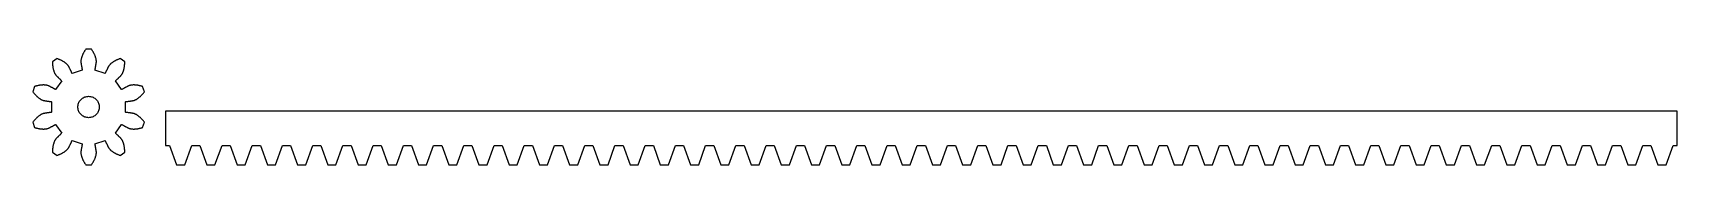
# Model space of a CAD drawing. Extents: x 0 to 385, y 0 to 27.
import ezdxf

# ---------------------------------------------------------------- set-up
doc = ezdxf.new("R2010")
doc.units = 0

msp = doc.modelspace()

# ---------------------------------------------------------------- linework, layer by layer
at = {"layer": '1'}
for points in [[(14.99, 22.1), (14.99, 22.1), (15.01, 22.2), (15.03, 22.29), (15.04, 22.38), (15.06, 22.48), (15.08, 22.57), (15.09, 22.67), (15.11, 22.76), (15.12, 22.85), (15.14, 22.95), (15.16, 23.04), (15.17, 23.14), (15.19, 23.23), (15.21, 23.32), (15.22, 23.42), (15.24, 23.51), (15.26, 23.61), (15.27, 23.7), (15.29, 23.79), (15.3, 23.89), (15.32, 23.98), (15.32, 24.08), (15.32, 24.18), (15.31, 24.27), (15.3, 24.37), (15.28, 24.47), (15.27, 24.57), (15.25, 24.67), (15.23, 24.77), (15.2, 24.87), (15.17, 24.97), (15.14, 25.07), (15.11, 25.17), (15.08, 25.27), (15.04, 25.37), (15, 25.48), (14.96, 25.58), (14.92, 25.68), (14.87, 25.78), (14.82, 25.88), (14.77, 25.98), (14.72, 26.08), (14.67, 26.18), (14.61, 26.28), (14.55, 26.38), (14.49, 26.49), (14.43, 26.59), (14.37, 26.69), (14.3, 26.79), (14.23, 26.88), (14.16, 26.98), (12.84, 26.98), (12.77, 26.88), (12.7, 26.79), (12.63, 26.69), (12.57, 26.59), (12.51, 26.49), (12.45, 26.38), (12.39, 26.28), (12.33, 26.18), (12.28, 26.08), (12.23, 25.98), (12.18, 25.88), (12.13, 25.78), (12.08, 25.68), (12.04, 25.58), (12, 25.48), (11.96, 25.37), (11.92, 25.27), (11.89, 25.17), (11.86, 25.07), (11.83, 24.97), (11.8, 24.87), (11.77, 24.77), (11.75, 24.67), (11.73, 24.57), (11.72, 24.47), (11.7, 24.37), (11.69, 24.27), (11.68, 24.18), (11.68, 24.08), (11.68, 23.98), (11.7, 23.89), (11.71, 23.79), (11.73, 23.7), (11.74, 23.61), (11.76, 23.51), (11.78, 23.42), (11.79, 23.32), (11.81, 23.23), (11.83, 23.14), (11.84, 23.04), (11.86, 22.95), (11.88, 22.85), (11.89, 22.76), (11.91, 22.67), (11.92, 22.57), (11.94, 22.48), (11.96, 22.38), (11.97, 22.29), (11.99, 22.2), (12.01, 22.1), (9.65, 21.34), (9.61, 21.42), (9.57, 21.51), (9.53, 21.59), (9.48, 21.68), (9.44, 21.76), (9.4, 21.85), (9.36, 21.94), (9.32, 22.02), (9.27, 22.11), (9.23, 22.19), (9.19, 22.28), (9.15, 22.36), (9.11, 22.45), (9.06, 22.54), (9.02, 22.62), (8.98, 22.71), (8.94, 22.79), (8.9, 22.88), (8.85, 22.96), (8.81, 23.05), (8.75, 23.13), (8.69, 23.2), (8.63, 23.28), (8.56, 23.35), (8.5, 23.42), (8.42, 23.49), (8.35, 23.56), (8.27, 23.63), (8.19, 23.7), (8.11, 23.76), (8.03, 23.83), (7.94, 23.89), (7.86, 23.95), (7.77, 24.01), (7.67, 24.07), (7.58, 24.13), (7.49, 24.18), (7.39, 24.24), (7.29, 24.29), (7.19, 24.35), (7.09, 24.4), (6.99, 24.45), (6.88, 24.49), (6.78, 24.54), (6.67, 24.59), (6.56, 24.63), (6.45, 24.68), (6.34, 24.72), (6.22, 24.76), (6.11, 24.8), (5.04, 24.02), (5.04, 23.9), (5.04, 23.78), (5.05, 23.66), (5.06, 23.54), (5.07, 23.42), (5.08, 23.31), (5.09, 23.19), (5.1, 23.08), (5.12, 22.96), (5.13, 22.85), (5.15, 22.74), (5.17, 22.63), (5.2, 22.52), (5.22, 22.41), (5.25, 22.31), (5.27, 22.2), (5.3, 22.1), (5.34, 22), (5.37, 21.9), (5.4, 21.8), (5.44, 21.7), (5.48, 21.6), (5.52, 21.51), (5.56, 21.42), (5.61, 21.33), (5.65, 21.24), (5.7, 21.15), (5.76, 21.07), (5.81, 20.99), (5.87, 20.91), (5.93, 20.84), (6, 20.78), (6.07, 20.71), (6.14, 20.64), (6.21, 20.58), (6.28, 20.51), (6.35, 20.44), (6.41, 20.38), (6.48, 20.31), (6.55, 20.24), (6.62, 20.18), (6.69, 20.11), (6.76, 20.05), (6.82, 19.98), (6.89, 19.91), (6.96, 19.85), (7.03, 19.78), (7.1, 19.71), (7.17, 19.65), (7.24, 19.58), (5.78, 17.58), (5.7, 17.62), (5.61, 17.67), (5.53, 17.71), (5.44, 17.76), (5.36, 17.8), (5.28, 17.85), (5.19, 17.89), (5.11, 17.94), (5.02, 17.98), (4.94, 18.02), (4.85, 18.07), (4.77, 18.11), (4.68, 18.16), (4.6, 18.2), (4.52, 18.25), (4.43, 18.29), (4.35, 18.34), (4.26, 18.38), (4.18, 18.43), (4.09, 18.47), (4, 18.5), (3.91, 18.53), (3.81, 18.55), (3.72, 18.57), (3.62, 18.59), (3.52, 18.6), (3.42, 18.61), (3.32, 18.62), (3.21, 18.63), (3.11, 18.64), (3, 18.64), (2.9, 18.64), (2.79, 18.64), (2.68, 18.63), (2.57, 18.63), (2.47, 18.62), (2.36, 18.61), (2.25, 18.6), (2.13, 18.58), (2.02, 18.57), (1.91, 18.55), (1.8, 18.53), (1.68, 18.51), (1.57, 18.48), (1.46, 18.46), (1.34, 18.43), (1.23, 18.4), (1.11, 18.37), (1, 18.33), (0.88, 18.3), (0.47, 17.04), (0.54, 16.94), (0.62, 16.85), (0.69, 16.75), (0.77, 16.66), (0.84, 16.57), (0.92, 16.48), (1, 16.4), (1.08, 16.31), (1.16, 16.23), (1.24, 16.15), (1.32, 16.07), (1.4, 15.99), (1.48, 15.92), (1.56, 15.84), (1.65, 15.77), (1.73, 15.71), (1.82, 15.64), (1.9, 15.57), (1.99, 15.51), (2.07, 15.45), (2.16, 15.4), (2.25, 15.34), (2.34, 15.29), (2.43, 15.24), (2.51, 15.19), (2.6, 15.15), (2.69, 15.11), (2.79, 15.07), (2.88, 15.04), (2.97, 15.01), (3.06, 14.99), (3.16, 14.98), (3.25, 14.97), (3.35, 14.95), (3.44, 14.94), (3.54, 14.93), (3.63, 14.91), (3.72, 14.9), (3.82, 14.89), (3.91, 14.87), (4.01, 14.86), (4.1, 14.85), (4.2, 14.83), (4.29, 14.82), (4.39, 14.8), (4.48, 14.79), (4.57, 14.78), (4.67, 14.76), (4.76, 14.75), (4.86, 14.74), (4.86, 12.26), (4.76, 12.25), (4.67, 12.24), (4.57, 12.22), (4.48, 12.21), (4.39, 12.2), (4.29, 12.18), (4.2, 12.17), (4.1, 12.15), (4.01, 12.14), (3.91, 12.13), (3.82, 12.11), (3.72, 12.1), (3.63, 12.09), (3.54, 12.07), (3.44, 12.06), (3.35, 12.05), (3.25, 12.03), (3.16, 12.02), (3.06, 12.01), (2.97, 11.99), (2.88, 11.96), (2.79, 11.93), (2.69, 11.89), (2.6, 11.85), (2.51, 11.81), (2.43, 11.76), (2.34, 11.71), (2.25, 11.66), (2.16, 11.6), (2.07, 11.55), (1.99, 11.49), (1.9, 11.43), (1.82, 11.36), (1.73, 11.29), (1.65, 11.23), (1.56, 11.16), (1.48, 11.08), (1.4, 11.01), (1.32, 10.93), (1.24, 10.85), (1.16, 10.77), (1.08, 10.69), (1, 10.6), (0.92, 10.52), (0.84, 10.43), (0.77, 10.34), (0.69, 10.25), (0.62, 10.15), (0.54, 10.06), (0.47, 9.96), (0.88, 8.7), (1, 8.67), (1.11, 8.63), (1.23, 8.6), (1.34, 8.57), (1.46, 8.54), (1.57, 8.52), (1.68, 8.49), (1.8, 8.47), (1.91, 8.45), (2.02, 8.43), (2.13, 8.42), (2.25, 8.4), (2.36, 8.39), (2.47, 8.38), (2.57, 8.37), (2.68, 8.37), (2.79, 8.36), (2.9, 8.36), (3, 8.36), (3.11, 8.36), (3.21, 8.37), (3.32, 8.38), (3.42, 8.39), (3.52, 8.4), (3.62, 8.41), (3.72, 8.43), (3.81, 8.45), (3.91, 8.47), (4, 8.5), (4.09, 8.53), (4.18, 8.57), (4.26, 8.62), (4.35, 8.66), (4.43, 8.71), (4.52, 8.75), (4.6, 8.8), (4.68, 8.84), (4.77, 8.89), (4.85, 8.93), (4.94, 8.98), (5.02, 9.02), (5.11, 9.06), (5.19, 9.11), (5.28, 9.15), (5.36, 9.2), (5.44, 9.24), (5.53, 9.29), (5.61, 9.33), (5.7, 9.38), (5.78, 9.42), (7.24, 7.42), (7.17, 7.35), (7.1, 7.29), (7.03, 7.22), (6.96, 7.15), (6.89, 7.09), (6.82, 7.02), (6.76, 6.95), (6.69, 6.89), (6.62, 6.82), (6.55, 6.76), (6.48, 6.69), (6.41, 6.62), (6.35, 6.56), (6.28, 6.49), (6.21, 6.42), (6.14, 6.36), (6.07, 6.29), (6, 6.22), (5.93, 6.16), (5.87, 6.09), (5.81, 6.01), (5.76, 5.93), (5.7, 5.85), (5.65, 5.76), (5.61, 5.67), (5.56, 5.58), (5.52, 5.49), (5.48, 5.4), (5.44, 5.3), (5.4, 5.2), (5.37, 5.1), (5.34, 5), (5.3, 4.9), (5.27, 4.8), (5.25, 4.69), (5.22, 4.59), (5.2, 4.48), (5.17, 4.37), (5.15, 4.26), (5.13, 4.15), (5.12, 4.04), (5.1, 3.92), (5.09, 3.81), (5.08, 3.69), (5.07, 3.58), (5.06, 3.46), (5.05, 3.34), (5.04, 3.22), (5.04, 3.1), (5.04, 2.98), (6.11, 2.2), (6.22, 2.24), (6.34, 2.28), (6.45, 2.32), (6.56, 2.37), (6.67, 2.41), (6.78, 2.46), (6.88, 2.51), (6.99, 2.55), (7.09, 2.6), (7.19, 2.65), (7.29, 2.71), (7.39, 2.76), (7.49, 2.82), (7.58, 2.87), (7.67, 2.93), (7.77, 2.99), (7.86, 3.05), (7.94, 3.11), (8.03, 3.17), (8.11, 3.24), (8.19, 3.3), (8.27, 3.37), (8.35, 3.44), (8.42, 3.51), (8.5, 3.58), (8.56, 3.65), (8.63, 3.72), (8.69, 3.8), (8.75, 3.87), (8.81, 3.95), (8.85, 4.04), (8.9, 4.12), (8.94, 4.21), (8.98, 4.29), (9.02, 4.38), (9.06, 4.46), (9.11, 4.55), (9.15, 4.64), (9.19, 4.72), (9.23, 4.81), (9.27, 4.89), (9.32, 4.98), (9.36, 5.06), (9.4, 5.15), (9.44, 5.24), (9.48, 5.32), (9.53, 5.41), (9.57, 5.49), (9.61, 5.58), (9.65, 5.66), (12.01, 4.9), (11.99, 4.8), (11.97, 4.71), (11.96, 4.62), (11.94, 4.52), (11.92, 4.43), (11.91, 4.33), (11.89, 4.24), (11.88, 4.15), (11.86, 4.05), (11.84, 3.96), (11.83, 3.86), (11.81, 3.77), (11.79, 3.68), (11.78, 3.58), (11.76, 3.49), (11.74, 3.39), (11.73, 3.3), (11.71, 3.21), (11.7, 3.11), (11.68, 3.02), (11.68, 2.92), (11.68, 2.82), (11.69, 2.73), (11.7, 2.63), (11.72, 2.53), (11.73, 2.43), (11.75, 2.33), (11.77, 2.23), (11.8, 2.13), (11.83, 2.03), (11.86, 1.93), (11.89, 1.83), (11.92, 1.73), (11.96, 1.63), (12, 1.52), (12.04, 1.42), (12.08, 1.32), (12.13, 1.22), (12.18, 1.12), (12.23, 1.02), (12.28, 0.92), (12.33, 0.82), (12.39, 0.72), (12.45, 0.62), (12.51, 0.51), (12.57, 0.41), (12.63, 0.31), (12.7, 0.21), (12.77, 0.12), (12.84, 0.02), (14.16, 0.02), (14.23, 0.12), (14.3, 0.21), (14.37, 0.31), (14.43, 0.41), (14.49, 0.51), (14.55, 0.62), (14.61, 0.72), (14.67, 0.82), (14.72, 0.92), (14.77, 1.02), (14.82, 1.12), (14.87, 1.22), (14.92, 1.32), (14.96, 1.42), (15, 1.52), (15.04, 1.63), (15.08, 1.73), (15.11, 1.83), (15.14, 1.93), (15.17, 2.03), (15.2, 2.13), (15.23, 2.23), (15.25, 2.33), (15.27, 2.43), (15.28, 2.53), (15.3, 2.63), (15.31, 2.73), (15.32, 2.82), (15.32, 2.92), (15.32, 3.02), (15.3, 3.11), (15.29, 3.21), (15.27, 3.3), (15.26, 3.39), (15.24, 3.49), (15.22, 3.58), (15.21, 3.68), (15.19, 3.77), (15.17, 3.86), (15.16, 3.96), (15.14, 4.05), (15.12, 4.15), (15.11, 4.24), (15.09, 4.33), (15.08, 4.43), (15.06, 4.52), (15.04, 4.62), (15.03, 4.71), (15.01, 4.8), (14.99, 4.9), (17.35, 5.66), (17.39, 5.58), (17.43, 5.49), (17.47, 5.41), (17.52, 5.32), (17.56, 5.24), (17.6, 5.15), (17.64, 5.06), (17.68, 4.98), (17.73, 4.89), (17.77, 4.81), (17.81, 4.72), (17.85, 4.64), (17.89, 4.55), (17.94, 4.46), (17.98, 4.38), (18.02, 4.29), (18.06, 4.21), (18.1, 4.12), (18.15, 4.04), (18.19, 3.95), (18.25, 3.87), (18.31, 3.8), (18.37, 3.72), (18.44, 3.65), (18.5, 3.58), (18.58, 3.51), (18.65, 3.44), (18.73, 3.37), (18.81, 3.3), (18.89, 3.24), (18.97, 3.17), (19.06, 3.11), (19.14, 3.05), (19.23, 2.99), (19.33, 2.93), (19.42, 2.87), (19.51, 2.82), (19.61, 2.76), (19.71, 2.71), (19.81, 2.65), (19.91, 2.6), (20.01, 2.55), (20.12, 2.51), (20.22, 2.46), (20.33, 2.41), (20.44, 2.37), (20.55, 2.32), (20.66, 2.28), (20.78, 2.24), (20.89, 2.2), (21.96, 2.98), (21.96, 3.1), (21.96, 3.22), (21.95, 3.34), (21.94, 3.46), (21.93, 3.58), (21.92, 3.69), (21.91, 3.81), (21.9, 3.92), (21.88, 4.04), (21.87, 4.15), (21.85, 4.26), (21.83, 4.37), (21.8, 4.48), (21.78, 4.59), (21.75, 4.69), (21.73, 4.8), (21.7, 4.9), (21.66, 5), (21.63, 5.1), (21.6, 5.2), (21.56, 5.3), (21.52, 5.4), (21.48, 5.49), (21.44, 5.58), (21.39, 5.67), (21.35, 5.76), (21.3, 5.85), (21.24, 5.93), (21.19, 6.01), (21.13, 6.09), (21.07, 6.16), (21, 6.22), (20.93, 6.29), (20.86, 6.36), (20.79, 6.42), (20.72, 6.49), (20.65, 6.56), (20.59, 6.62), (20.52, 6.69), (20.45, 6.76), (20.38, 6.82), (20.31, 6.89), (20.24, 6.95), (20.18, 7.02), (20.11, 7.09), (20.04, 7.15), (19.97, 7.22), (19.9, 7.29), (19.83, 7.35), (19.76, 7.42), (21.22, 9.42), (21.3, 9.38), (21.39, 9.33), (21.47, 9.29), (21.56, 9.24), (21.64, 9.2), (21.72, 9.15), (21.81, 9.11), (21.89, 9.06), (21.98, 9.02), (22.06, 8.98), (22.15, 8.93), (22.23, 8.89), (22.32, 8.84), (22.4, 8.8), (22.48, 8.75), (22.57, 8.71), (22.65, 8.66), (22.74, 8.62), (22.82, 8.57), (22.91, 8.53), (23, 8.5), (23.09, 8.47), (23.19, 8.45), (23.28, 8.43), (23.38, 8.41), (23.48, 8.4), (23.58, 8.39), (23.68, 8.38), (23.79, 8.37), (23.89, 8.36), (24, 8.36), (24.1, 8.36), (24.21, 8.36), (24.32, 8.37), (24.43, 8.37), (24.53, 8.38), (24.64, 8.39), (24.75, 8.4), (24.87, 8.42), (24.98, 8.43), (25.09, 8.45), (25.2, 8.47), (25.32, 8.49), (25.43, 8.52), (25.54, 8.54), (25.66, 8.57), (25.77, 8.6), (25.89, 8.63), (26, 8.67), (26.12, 8.7), (26.53, 9.96), (26.46, 10.06), (26.38, 10.15), (26.31, 10.25), (26.23, 10.34), (26.16, 10.43), (26.08, 10.52), (26, 10.6), (25.92, 10.69), (25.84, 10.77), (25.76, 10.85), (25.68, 10.93), (25.6, 11.01), (25.52, 11.08), (25.44, 11.16), (25.35, 11.23), (25.27, 11.29), (25.18, 11.36), (25.1, 11.43), (25.01, 11.49), (24.93, 11.55), (24.84, 11.6), (24.75, 11.66), (24.66, 11.71), (24.57, 11.76), (24.49, 11.81), (24.4, 11.85), (24.31, 11.89), (24.21, 11.93), (24.12, 11.96), (24.03, 11.99), (23.94, 12.01), (23.84, 12.02), (23.75, 12.03), (23.65, 12.05), (23.56, 12.06), (23.46, 12.07), (23.37, 12.09), (23.28, 12.1), (23.18, 12.11), (23.09, 12.13), (22.99, 12.14), (22.9, 12.15), (22.8, 12.17), (22.71, 12.18), (22.61, 12.2), (22.52, 12.21), (22.43, 12.22), (22.33, 12.24), (22.24, 12.25), (22.14, 12.26), (22.14, 14.74), (22.24, 14.75), (22.33, 14.76), (22.43, 14.78), (22.52, 14.79), (22.61, 14.8), (22.71, 14.82), (22.8, 14.83), (22.9, 14.85), (22.99, 14.86), (23.09, 14.87), (23.18, 14.89), (23.28, 14.9), (23.37, 14.91), (23.46, 14.93), (23.56, 14.94), (23.65, 14.95), (23.75, 14.97), (23.84, 14.98), (23.94, 14.99), (24.03, 15.01), (24.12, 15.04), (24.21, 15.07), (24.31, 15.11), (24.4, 15.15), (24.49, 15.19), (24.57, 15.24), (24.66, 15.29), (24.75, 15.34), (24.84, 15.4), (24.93, 15.45), (25.01, 15.51), (25.1, 15.57), (25.18, 15.64), (25.27, 15.71), (25.35, 15.77), (25.44, 15.84), (25.52, 15.92), (25.6, 15.99), (25.68, 16.07), (25.76, 16.15), (25.84, 16.23), (25.92, 16.31), (26, 16.4), (26.08, 16.48), (26.16, 16.57), (26.23, 16.66), (26.31, 16.75), (26.38, 16.85), (26.46, 16.94), (26.53, 17.04), (26.12, 18.3), (26, 18.33), (25.89, 18.37), (25.77, 18.4), (25.66, 18.43), (25.54, 18.46), (25.43, 18.48), (25.32, 18.51), (25.2, 18.53), (25.09, 18.55), (24.98, 18.57), (24.87, 18.58), (24.75, 18.6), (24.64, 18.61), (24.53, 18.62), (24.43, 18.63), (24.32, 18.63), (24.21, 18.64), (24.1, 18.64), (24, 18.64), (23.89, 18.64), (23.79, 18.63), (23.68, 18.62), (23.58, 18.61), (23.48, 18.6), (23.38, 18.59), (23.28, 18.57), (23.19, 18.55), (23.09, 18.53), (23, 18.5), (22.91, 18.47), (22.82, 18.43), (22.74, 18.38), (22.65, 18.34), (22.57, 18.29), (22.48, 18.25), (22.4, 18.2), (22.32, 18.16), (22.23, 18.11), (22.15, 18.07), (22.06, 18.02), (21.98, 17.98), (21.89, 17.94), (21.81, 17.89), (21.72, 17.85), (21.64, 17.8), (21.56, 17.76), (21.47, 17.71), (21.39, 17.67), (21.3, 17.62), (21.22, 17.58), (19.76, 19.58), (19.83, 19.65), (19.9, 19.71), (19.97, 19.78), (20.04, 19.85), (20.11, 19.91), (20.18, 19.98), (20.24, 20.05), (20.31, 20.11), (20.38, 20.18), (20.45, 20.24), (20.52, 20.31), (20.59, 20.38), (20.65, 20.44), (20.72, 20.51), (20.79, 20.58), (20.86, 20.64), (20.93, 20.71), (21, 20.78), (21.07, 20.84), (21.13, 20.91), (21.19, 20.99), (21.24, 21.07), (21.3, 21.15), (21.35, 21.24), (21.39, 21.33), (21.44, 21.42), (21.48, 21.51), (21.52, 21.6), (21.56, 21.7), (21.6, 21.8), (21.63, 21.9), (21.66, 22), (21.7, 22.1), (21.73, 22.2), (21.75, 22.31), (21.78, 22.41), (21.8, 22.52), (21.83, 22.63), (21.85, 22.74), (21.87, 22.85), (21.88, 22.96), (21.9, 23.08), (21.91, 23.19), (21.92, 23.31), (21.93, 23.42), (21.94, 23.54), (21.95, 23.66), (21.96, 23.78), (21.96, 23.9), (21.96, 24.02), (20.89, 24.8), (20.78, 24.76), (20.66, 24.72), (20.55, 24.68), (20.44, 24.63), (20.33, 24.59), (20.22, 24.54), (20.12, 24.49), (20.01, 24.45), (19.91, 24.4), (19.81, 24.35), (19.71, 24.29), (19.61, 24.24), (19.51, 24.18), (19.42, 24.13), (19.33, 24.07), (19.23, 24.01), (19.14, 23.95), (19.06, 23.89), (18.97, 23.83), (18.89, 23.76), (18.81, 23.7), (18.73, 23.63), (18.65, 23.56), (18.58, 23.49), (18.5, 23.42), (18.44, 23.35), (18.37, 23.28), (18.31, 23.2), (18.25, 23.13), (18.19, 23.05), (18.15, 22.96), (18.1, 22.88), (18.06, 22.79), (18.02, 22.71), (17.98, 22.62), (17.94, 22.54), (17.89, 22.45), (17.85, 22.36), (17.81, 22.28), (17.77, 22.19), (17.73, 22.11), (17.68, 22.02), (17.64, 21.94), (17.6, 21.85), (17.56, 21.76), (17.52, 21.68), (17.47, 21.59), (17.43, 21.51), (17.39, 21.42), (17.35, 21.34), (14.99, 22.1)], [(13.5, 16), (13.72, 15.99), (13.93, 15.96), (14.15, 15.91), (14.36, 15.85), (14.56, 15.77), (14.75, 15.67), (14.93, 15.55), (15.11, 15.42), (15.27, 15.27), (15.42, 15.11), (15.55, 14.93), (15.67, 14.75), (15.77, 14.56), (15.85, 14.36), (15.91, 14.15), (15.96, 13.93), (15.99, 13.72), (16, 13.5), (15.99, 13.28), (15.96, 13.07), (15.91, 12.85), (15.85, 12.64), (15.77, 12.44), (15.67, 12.25), (15.55, 12.07), (15.42, 11.89), (15.27, 11.73), (15.11, 11.58), (14.93, 11.45), (14.75, 11.33), (14.56, 11.23), (14.36, 11.15), (14.15, 11.09), (13.93, 11.04), (13.72, 11.01), (13.5, 11), (13.28, 11.01), (13.07, 11.04), (12.85, 11.09), (12.64, 11.15), (12.44, 11.23), (12.25, 11.33), (12.07, 11.45), (11.89, 11.58), (11.73, 11.73), (11.58, 11.89), (11.45, 12.07), (11.33, 12.25), (11.23, 12.44), (11.15, 12.64), (11.09, 12.85), (11.04, 13.07), (11.01, 13.28), (11, 13.5), (11.01, 13.72), (11.04, 13.93), (11.09, 14.15), (11.15, 14.36), (11.23, 14.56), (11.33, 14.75), (11.45, 14.93), (11.58, 15.11), (11.73, 15.27), (11.89, 15.42), (12.07, 15.55), (12.25, 15.67), (12.44, 15.77), (12.64, 15.85), (12.85, 15.91), (13.07, 15.96), (13.28, 15.99), (13.5, 16), (13.5, 16)], [(31.5, 4.5), (32.45, 4.5), (34.08, 0.02), (35.99, 0.02), (37.62, 4.5), (38.57, 4.5), (39.52, 4.5), (41.15, 0.02), (43.05, 0.02), (44.69, 4.5), (45.64, 4.5), (46.59, 4.5), (48.22, 0.02), (50.12, 0.02), (51.75, 4.5), (52.71, 4.5), (53.66, 4.5), (55.29, 0.02), (57.19, 0.02), (58.82, 4.5), (59.77, 4.5), (60.73, 4.5), (62.36, 0.02), (64.26, 0.02), (65.89, 4.5), (66.84, 4.5), (67.79, 4.5), (69.43, 0.02), (71.33, 0.02), (72.96, 4.5), (73.91, 4.5), (74.86, 4.5), (76.49, 0.02), (78.4, 0.02), (80.03, 4.5), (80.98, 4.5), (81.93, 4.5), (83.56, 0.02), (85.47, 0.02), (87.1, 4.5), (88.05, 4.5), (89, 4.5), (90.63, 0.02), (92.53, 0.02), (94.17, 4.5), (95.12, 4.5), (96.07, 4.5), (97.7, 0.02), (99.6, 0.02), (101.23, 4.5), (102.19, 4.5), (103.14, 4.5), (104.77, 0.02), (106.67, 0.02), (108.3, 4.5), (109.25, 4.5), (110.21, 4.5), (111.84, 0.02), (113.74, 0.02), (115.37, 4.5), (116.32, 4.5), (117.27, 4.5), (118.91, 0.02), (120.81, 0.02), (122.44, 4.5), (123.39, 4.5), (124.34, 4.5), (125.97, 0.02), (127.88, 0.02), (129.51, 4.5), (130.46, 4.5), (131.41, 4.5), (133.04, 0.02), (134.95, 0.02), (136.58, 4.5), (137.53, 4.5), (138.48, 4.5), (140.11, 0.02), (142.01, 0.02), (143.65, 4.5), (144.6, 4.5), (145.55, 4.5), (147.18, 0.02), (149.08, 0.02), (150.71, 4.5), (151.67, 4.5), (152.62, 4.5), (154.25, 0.02), (156.15, 0.02), (157.78, 4.5), (158.73, 4.5), (159.69, 4.5), (161.32, 0.02), (163.22, 0.02), (164.85, 4.5), (165.8, 4.5), (166.75, 4.5), (168.39, 0.02), (170.29, 0.02), (171.92, 4.5), (172.87, 4.5), (173.82, 4.5), (175.45, 0.02), (177.36, 0.02), (178.99, 4.5), (179.94, 4.5), (180.89, 4.5), (182.52, 0.02), (184.43, 0.02), (186.06, 4.5), (187.01, 4.5), (187.96, 4.5), (189.59, 0.02), (191.49, 0.02), (193.13, 4.5), (194.08, 4.5), (195.03, 4.5), (196.66, 0.02), (198.56, 0.02), (200.19, 4.5), (201.15, 4.5), (202.1, 4.5), (203.73, 0.02), (205.63, 0.02), (207.26, 4.5), (208.21, 4.5), (209.17, 4.5), (210.8, 0.02), (212.7, 0.02), (214.33, 4.5), (215.28, 4.5), (216.23, 4.5), (217.87, 0.02), (219.77, 0.02), (221.4, 4.5), (222.35, 4.5), (223.3, 4.5), (224.93, 0.02), (226.84, 0.02), (228.47, 4.5), (229.42, 4.5), (230.37, 4.5), (232, 0.02), (233.91, 0.02), (235.54, 4.5), (236.49, 4.5), (237.44, 4.5), (239.07, 0.02), (240.97, 0.02), (242.61, 4.5), (243.56, 4.5), (244.51, 4.5), (246.14, 0.02), (248.04, 0.02), (249.67, 4.5), (250.63, 4.5), (251.58, 4.5), (253.21, 0.02), (255.11, 0.02), (256.74, 4.5), (257.69, 4.5), (258.65, 4.5), (260.28, 0.02), (262.18, 0.02), (263.81, 4.5), (264.76, 4.5), (265.71, 4.5), (267.35, 0.02), (269.25, 0.02), (270.88, 4.5), (271.83, 4.5), (272.78, 4.5), (274.41, 0.02), (276.32, 0.02), (277.95, 4.5), (278.9, 4.5), (279.85, 4.5), (281.48, 0.02), (283.39, 0.02), (285.02, 4.5), (285.97, 4.5), (286.92, 4.5), (288.55, 0.02), (290.45, 0.02), (292.09, 4.5), (293.04, 4.5), (293.99, 4.5), (295.62, 0.02), (297.52, 0.02), (299.15, 4.5), (300.11, 4.5), (301.06, 4.5), (302.69, 0.02), (304.59, 0.02), (306.22, 4.5), (307.17, 4.5), (308.13, 4.5), (309.76, 0.02), (311.66, 0.02), (313.29, 4.5), (314.24, 4.5), (315.19, 4.5), (316.83, 0.02), (318.73, 0.02), (320.36, 4.5), (321.31, 4.5), (322.26, 4.5), (323.89, 0.02), (325.8, 0.02), (327.43, 4.5), (328.38, 4.5), (329.33, 4.5), (330.96, 0.02), (332.87, 0.02), (334.5, 4.5), (335.45, 4.5), (336.4, 4.5), (338.03, 0.02), (339.93, 0.02), (341.57, 4.5), (342.52, 4.5), (343.47, 4.5), (345.1, 0.02), (347, 0.02), (348.63, 4.5), (349.59, 4.5), (350.54, 4.5), (352.17, 0.02), (354.07, 0.02), (355.7, 4.5), (356.65, 4.5), (357.61, 4.5), (359.24, 0.02), (361.14, 0.02), (362.77, 4.5), (363.72, 4.5), (364.67, 4.5), (366.31, 0.02), (368.21, 0.02), (369.84, 4.5), (370.79, 4.5), (371.74, 4.5), (373.37, 0.02), (375.28, 0.02), (376.91, 4.5), (377.86, 4.5), (378.81, 4.5), (380.44, 0.02), (382.35, 0.02), (383.98, 4.5), (384.93, 4.5), (384.93, 12.5), (31.5, 12.5), (31.5, 4.5)]]:
    msp.add_lwpolyline(points, dxfattribs=at)

doc.saveas('drawing.dxf')
